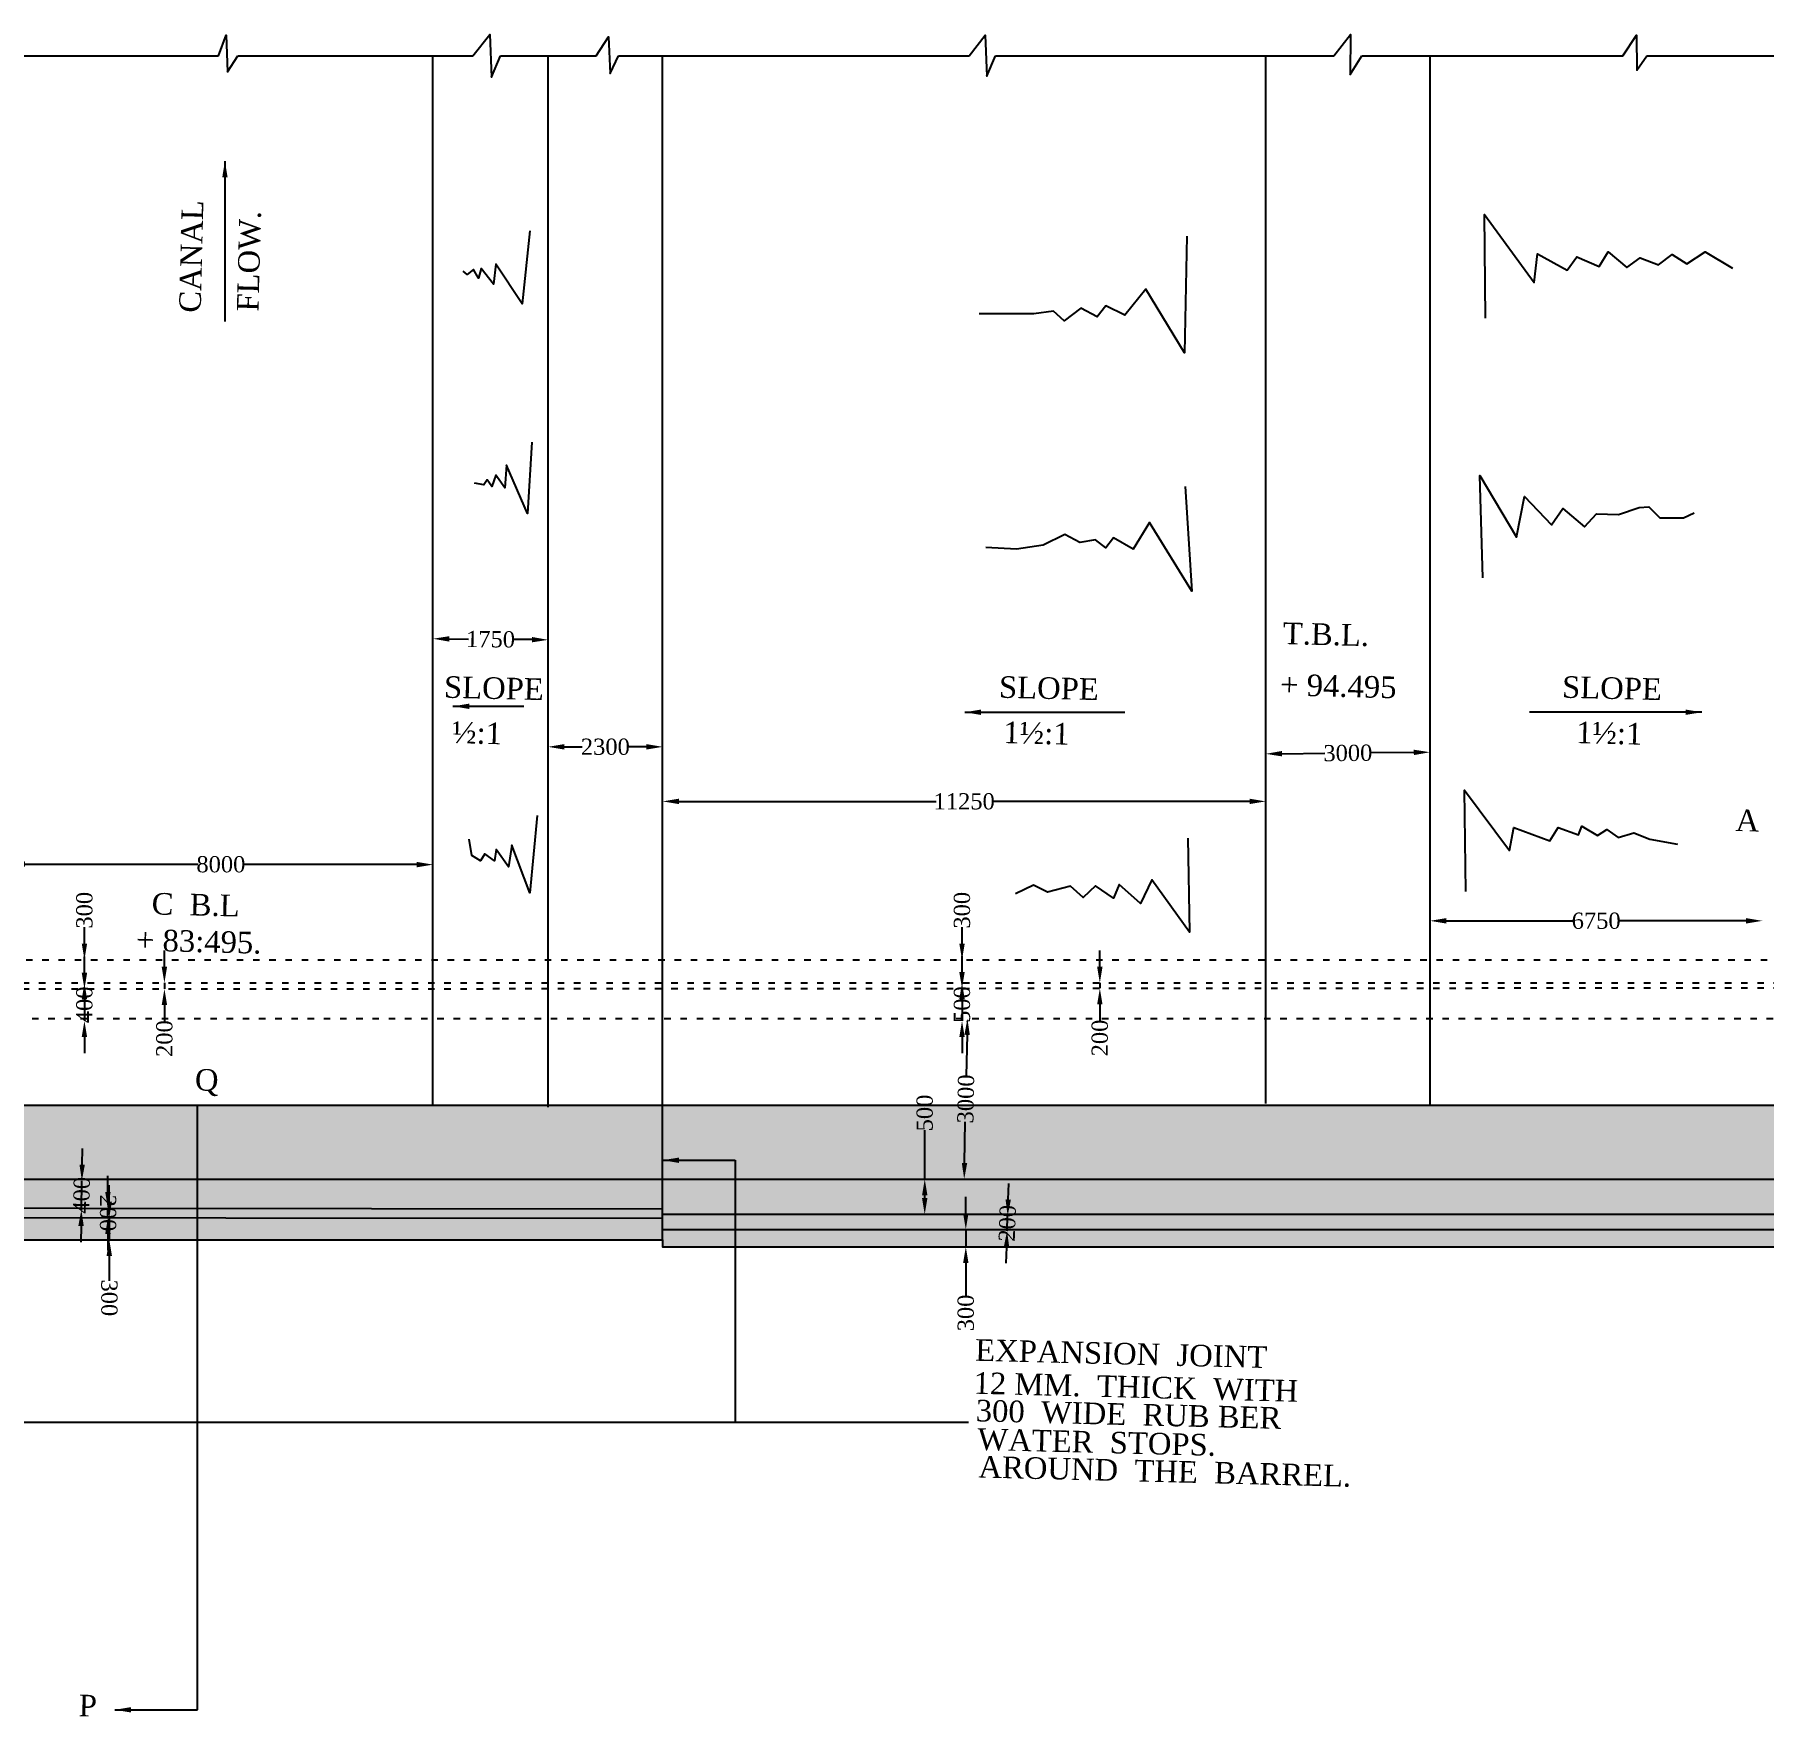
# Model space of a CAD drawing. Header units: millimetres. Extents: x 4961 to 197786, y 4930 to 111590.
# Drawn here: x 62087 to 94080, y 40698 to 71820 of the extents above; entities that cross this region are included whole.
import ezdxf

# ---------------------------------------------------------------- set-up
doc = ezdxf.new("R2010")
doc.units = ezdxf.units.MM
doc.linetypes.add('ACAD_ISO03W100', pattern=[30, 12, -18])
for name, color, linetype in [('DIM', 5, 'Continuous'), ('DOT LINE', 3, 'Continuous'), ('dwg', 20, 'Continuous'), ('HATCH', 2, 'Continuous'), ('TEXT', 7, 'Continuous')]:
    doc.layers.add(name, color=color, linetype=linetype)
doc.styles.get("Standard").update_dxf_attribs({"font": 'TIMES.TTF', "height": 300})
doc.dimstyles.new('ISO-25', dxfattribs={"dimtxt": 300, "dimasz": 300, "dimexe": 1.265, "dimexo": 0.625, "dimtad": 0, "dimdec": 1, "dimtxsty": 'Standard', "dimcen": 2.5, "dimse1": 1, "dimse2": 1, "dimclre": 5, "dimclrt": 4, "dimadec": 0, "dimazin": 0, "dimtfac": 1, "dimtdec": 1, "dimtmove": 0, "dimatfit": 3, "dimfxl": 1, "dimarcsym": 0})
pattern_1 = [(50, (0, 0), (546.554, -47.8173), [57.15, -628.65]), (355, (0, 0), (-105.7285, 573.17), [45.72, -502.92]), (100.451, (45.55, -4), (440.8275, 525.35), [48.57, -534.27]), (46.1842, (0, 152.4), (813.237, -126.127), [85.725, -942.975]), (96.6356, (67.8, 141.9), (712.2127, 742.2767), [72.855, -801.405]), (351.184, (0, 152.4), (712.214, 742.2754), [68.58, -754.38]), (21, (76.2, 114.3), (454.8446, -306.7966), [57.15, -628.65]), (326, (76.2, 114.3), (185.406, 552.564), [45.72, -502.92]), (71.4514, (114.1, 88.73), (640.2495, 245.7686), [48.57, -534.27]), (37.5, (0, 0), (9.2658, 253.66512), [0, -496.824, 0, -510.54, 0, -504.825]), (7.5, (0, 0), (200.459, 300.5417), [0, -291.084, 0, -485.394, 0, -192.405]), (327.5, (-169.93, 0), (406.7718, -17.18623), [0, -190.5, 0, -594.36, 0, -788.67]), (317.5, (-246.13, 0), (444.3875, 76.2795), [0, -247.65, 0, -394.716, 0, -560.07])]

# ---------------------------------------------------------------- blocks, each defined once
blk = doc.blocks.new('*D58')
at = {"layer": 'Defpoints', "color": 0}
for p in [(63010, 54700), (63010, 54700), (63010, 54270)]:
    blk.add_point(p, dxfattribs=at)
at = {"layer": 'DIM', "color": 0, "lineweight": -2}
for p, q in [((63010, 55000), (63010, 55300)), ((63010, 54270), (63010, 54700)), ((63010, 53970), (63010, 53670))]:
    blk.add_line(p, q, dxfattribs=at)
at = {"layer": 'DIM', "color": 0}
for points in [[(62960, 55000), (63060, 55000), (63010, 54700)], [(62960, 53970), (63060, 53970), (63010, 54270)]]:
    blk.add_solid(points, dxfattribs=at)
at = {"layer": 'DIM', "color": 4, "insert": (63010, 55616), "char_height": 300, "attachment_point": 5, "rotation": 90}
blk.add_mtext('300', dxfattribs=at)
blk = doc.blocks.new('*D59')
at = {"layer": 'Defpoints', "color": 0}
for p in [(63010, 54160), (63010, 53570), (63010, 53570)]:
    blk.add_point(p, dxfattribs=at)
at = {"layer": 'DIM', "color": 0, "lineweight": -2}
for p, q in [((63010, 54460), (63010, 54760)), ((63010, 54160), (63010, 53570)), ((63010, 53270), (63010, 52970))]:
    blk.add_line(p, q, dxfattribs=at)
at = {"layer": 'DIM', "color": 0}
for points in [[(62960, 54460), (63060, 54460), (63010, 54160)], [(62960, 53270), (63060, 53270), (63010, 53570)]]:
    blk.add_solid(points, dxfattribs=at)
at = {"layer": 'DIM', "color": 4, "insert": (63010, 53865), "char_height": 300, "attachment_point": 5, "rotation": 90}
blk.add_mtext('400', dxfattribs=at)
blk = doc.blocks.new('*D60')
at = {"layer": 'Defpoints', "color": 0}
for p in [(64490, 54270), (64490, 54161), (64490, 54161)]:
    blk.add_point(p, dxfattribs=at)
at = {"layer": 'DIM', "color": 0, "lineweight": -2}
for p, q in [((64490, 54570), (64490, 54870)), ((64490, 54270), (64490, 54161)), ((64490, 53861), (64490, 53561))]:
    blk.add_line(p, q, dxfattribs=at)
at = {"layer": 'DIM', "color": 0}
for points in [[(64440, 54570), (64540, 54570), (64490, 54270)], [(64440, 53861), (64540, 53861), (64490, 54161)]]:
    blk.add_solid(points, dxfattribs=at)
at = {"layer": 'DIM', "color": 4, "insert": (64490, 53241), "char_height": 300, "attachment_point": 5, "rotation": 89.9997}
blk.add_mtext('200', dxfattribs=at)
blk = doc.blocks.new('*D61')
at = {"layer": 'Defpoints', "color": 0}
for p in [(61610, 56470), (69460, 56460), (69460, 56460)]:
    blk.add_point(p, dxfattribs=at)
at = {"layer": 'DIM', "color": 0, "lineweight": -2}
for p, q in [((61910, 56470), (65113, 56466)), ((69160, 56460), (65957, 56464))]:
    blk.add_line(p, q, dxfattribs=at)
at = {"layer": 'DIM', "color": 0}
for points in [[(61910, 56520), (61910, 56420), (61610, 56470)], [(69160, 56510), (69160, 56410), (69460, 56460)]]:
    blk.add_solid(points, dxfattribs=at)
at = {"layer": 'DIM', "color": 4, "insert": (65535, 56465), "char_height": 300, "attachment_point": 5, "rotation": 359.927}
blk.add_mtext('8000', dxfattribs=at)
blk = doc.blocks.new('*D62')
at = {"layer": 'Defpoints', "color": 0}
for p in [(69460, 60640), (71590, 60620), (71590, 60620)]:
    blk.add_point(p, dxfattribs=at)
at = {"layer": 'DIM', "color": 0, "lineweight": -2}
for p, q in [((69760, 60637), (70115, 60634)), ((71290, 60623), (70935, 60626))]:
    blk.add_line(p, q, dxfattribs=at)
at = {"layer": 'DIM', "color": 0}
for points in [[(69760, 60687), (69760, 60587), (69460, 60640)], [(71290, 60673), (71290, 60573), (71590, 60620)]]:
    blk.add_solid(points, dxfattribs=at)
at = {"layer": 'DIM', "color": 4, "insert": (70525, 60630), "char_height": 300, "attachment_point": 5, "rotation": 359.462}
blk.add_mtext('1750', dxfattribs=at)
blk = doc.blocks.new('*D63')
at = {"layer": 'Defpoints', "color": 0}
for p in [(71590, 58640), (73710, 58640), (73710, 58640)]:
    blk.add_point(p, dxfattribs=at)
at = {"layer": 'DIM', "color": 0, "lineweight": -2}
for p, q in [((71890, 58640), (72219, 58640)), ((73410, 58640), (73081, 58640))]:
    blk.add_line(p, q, dxfattribs=at)
at = {"layer": 'DIM', "color": 0}
for points in [[(71890, 58690), (71890, 58590), (71590, 58640)], [(73410, 58690), (73410, 58590), (73710, 58640)]]:
    blk.add_solid(points, dxfattribs=at)
at = {"layer": 'DIM', "color": 4, "insert": (72650, 58640), "char_height": 300, "attachment_point": 5}
blk.add_mtext('2300', dxfattribs=at)
blk = doc.blocks.new('*D64')
at = {"layer": 'Defpoints', "color": 0}
for p in [(73710, 57620), (84870, 57630), (84870, 57620)]:
    blk.add_point(p, dxfattribs=at)
at = {"layer": 'DIM', "color": 0, "lineweight": -2}
for p, q in [((74010, 57630), (78770, 57630)), ((84570, 57630), (79810, 57630))]:
    blk.add_line(p, q, dxfattribs=at)
at = {"layer": 'DIM', "color": 0}
for points in [[(74010, 57680), (74010, 57580), (73710, 57630)], [(84570, 57680), (84570, 57580), (84870, 57630)]]:
    blk.add_solid(points, dxfattribs=at)
at = {"layer": 'DIM', "color": 4, "insert": (79290, 57630), "char_height": 300, "attachment_point": 5}
blk.add_mtext('11250', dxfattribs=at)
blk = doc.blocks.new('*D65')
at = {"layer": 'Defpoints', "color": 0}
for p in [(79250, 54700), (79250, 54700), (79250, 54270)]:
    blk.add_point(p, dxfattribs=at)
at = {"layer": 'DIM', "color": 0, "lineweight": -2}
for p, q in [((79250, 55000), (79250, 55300)), ((79250, 54270), (79250, 54700)), ((79250, 53970), (79250, 53670))]:
    blk.add_line(p, q, dxfattribs=at)
at = {"layer": 'DIM', "color": 0}
for points in [[(79200, 55000), (79300, 55000), (79250, 54700)], [(79200, 53970), (79300, 53970), (79250, 54270)]]:
    blk.add_solid(points, dxfattribs=at)
at = {"layer": 'DIM', "color": 4, "insert": (79250, 55616), "char_height": 300, "attachment_point": 5, "rotation": 90}
blk.add_mtext('300', dxfattribs=at)
blk = doc.blocks.new('*D66')
at = {"layer": 'Defpoints', "color": 0}
for p in [(79250, 54171), (79250, 53570), (79250, 53570)]:
    blk.add_point(p, dxfattribs=at)
at = {"layer": 'DIM', "color": 0, "lineweight": -2}
for p, q in [((79250, 54471), (79250, 54771)), ((79250, 54171), (79250, 53570)), ((79250, 53270), (79250, 52970))]:
    blk.add_line(p, q, dxfattribs=at)
at = {"layer": 'DIM', "color": 0}
for points in [[(79200, 54471), (79300, 54471), (79250, 54171)], [(79200, 53270), (79300, 53270), (79250, 53570)]]:
    blk.add_solid(points, dxfattribs=at)
at = {"layer": 'DIM', "color": 4, "insert": (79250, 53870), "char_height": 300, "attachment_point": 5, "rotation": 89.9994}
blk.add_mtext('500', dxfattribs=at)
blk = doc.blocks.new('*D67')
at = {"layer": 'Defpoints', "color": 0}
for p in [(79320, 49710), (79320, 49710), (79320, 49390)]:
    blk.add_point(p, dxfattribs=at)
at = {"layer": 'DIM', "color": 0, "lineweight": -2}
for p, q in [((79320, 50010), (79320, 50310)), ((79320, 49710), (79320, 49390)), ((79320, 49090), (79320, 48480))]:
    blk.add_line(p, q, dxfattribs=at)
at = {"layer": 'DIM', "color": 0}
for points in [[(79270, 50010), (79370, 50010), (79320, 49710)], [(79270, 49090), (79370, 49090), (79320, 49390)]]:
    blk.add_solid(points, dxfattribs=at)
at = {"layer": 'DIM', "color": 4, "insert": (79320, 48164), "char_height": 300, "attachment_point": 5, "rotation": 90}
blk.add_mtext('300', dxfattribs=at)
blk = doc.blocks.new('*D68')
at = {"layer": 'Defpoints', "color": 0}
for p in [(79330, 49990), (80094, 49963), (79320, 49710)]:
    blk.add_point(p, dxfattribs=at)
at = {"layer": 'DIM', "color": 0, "lineweight": -2}
for p, q in [((80105, 50263), (80115, 50562)), ((80084, 49683), (80094, 49963)), ((80073, 49383), (80063, 49083))]:
    blk.add_line(p, q, dxfattribs=at)
at = {"layer": 'DIM', "color": 0}
for points in [[(80055, 50264), (80155, 50261), (80094, 49963)], [(80023, 49385), (80123, 49381), (80084, 49683)]]:
    blk.add_solid(points, dxfattribs=at)
at = {"layer": 'DIM', "color": 4, "insert": (80089, 49823), "char_height": 300, "attachment_point": 5, "rotation": 87.9546}
blk.add_mtext('200', dxfattribs=at)
blk = doc.blocks.new('*D69')
at = {"layer": 'Defpoints', "color": 0}
for p in [(78560, 50640), (79190, 50640), (79190, 49990)]:
    blk.add_point(p, dxfattribs=at)
at = {"layer": 'DIM', "color": 0, "lineweight": -2}
for p, q in [((78560, 50640), (78560, 51549)), ((78560, 50290), (78560, 50340))]:
    blk.add_line(p, q, dxfattribs=at)
at = {"layer": 'DIM', "color": 0}
for points in [[(78510, 50340), (78610, 50340), (78560, 50640)], [(78510, 50290), (78610, 50290), (78560, 49990)]]:
    blk.add_solid(points, dxfattribs=at)
at = {"layer": 'DIM', "color": 4, "insert": (78560, 51864), "char_height": 300, "attachment_point": 5, "rotation": 90}
blk.add_mtext('500', dxfattribs=at)
blk = doc.blocks.new('*D70')
at = {"layer": 'Defpoints', "color": 0}
for p in [(79350, 53610), (79350, 53610), (79290, 50640)]:
    blk.add_point(p, dxfattribs=at)
at = {"layer": 'DIM', "color": 0, "lineweight": -2}
for p, q in [((79344, 53310), (79329, 52552)), ((79296, 50940), (79311, 51698))]:
    blk.add_line(p, q, dxfattribs=at)
at = {"layer": 'DIM', "color": 0}
for points in [[(79294, 53311), (79394, 53309), (79350, 53610)], [(79246, 50941), (79346, 50939), (79290, 50640)]]:
    blk.add_solid(points, dxfattribs=at)
at = {"layer": 'DIM', "color": 4, "insert": (79320, 52125), "char_height": 300, "attachment_point": 5, "rotation": 88.8426}
blk.add_mtext('3000', dxfattribs=at)
blk = doc.blocks.new('*D71')
at = {"layer": 'Defpoints', "color": 0}
for p in [(81800, 54270), (81800, 54172), (81800, 54172)]:
    blk.add_point(p, dxfattribs=at)
at = {"layer": 'DIM', "color": 0, "lineweight": -2}
for p, q in [((81800, 54570), (81800, 54870)), ((81800, 54270), (81800, 54172)), ((81800, 53872), (81800, 53572))]:
    blk.add_line(p, q, dxfattribs=at)
at = {"layer": 'DIM', "color": 0}
for points in [[(81750, 54570), (81850, 54570), (81800, 54270)], [(81750, 53872), (81850, 53872), (81800, 54172)]]:
    blk.add_solid(points, dxfattribs=at)
at = {"layer": 'DIM', "color": 4, "insert": (81800, 53252), "char_height": 300, "attachment_point": 5, "rotation": 89.999}
blk.add_mtext('200', dxfattribs=at)
blk = doc.blocks.new('*D72')
at = {"layer": 'Defpoints', "color": 0}
for p in [(84870, 58510), (87910, 58540), (87910, 58540)]:
    blk.add_point(p, dxfattribs=at)
at = {"layer": 'DIM', "color": 0, "lineweight": -2}
for p, q in [((85170, 58513), (85963, 58521)), ((87610, 58537), (86817, 58529))]:
    blk.add_line(p, q, dxfattribs=at)
at = {"layer": 'DIM', "color": 0}
for points in [[(85169, 58563), (85170, 58463), (84870, 58510)], [(87610, 58587), (87611, 58487), (87910, 58540)]]:
    blk.add_solid(points, dxfattribs=at)
at = {"layer": 'DIM', "color": 4, "insert": (86390, 58525), "char_height": 300, "attachment_point": 5, "rotation": 0.5654}
blk.add_mtext('3000', dxfattribs=at)
blk = doc.blocks.new('*D73')
at = {"layer": 'Defpoints', "color": 0}
for p in [(87910, 55460), (94060, 55460), (94060, 55420)]:
    blk.add_point(p, dxfattribs=at)
at = {"layer": 'DIM', "color": 0, "lineweight": -2}
for p, q in [((88210, 55420), (90558.81624, 55420)), ((93760, 55420), (91411.18376, 55420))]:
    blk.add_line(p, q, dxfattribs=at)
at = {"layer": 'DIM', "color": 0}
for points in [[(88210, 55470), (88210, 55370), (87910, 55420)], [(93760, 55470), (93760, 55370), (94060, 55420)]]:
    blk.add_solid(points, dxfattribs=at)
at = {"layer": 'DIM', "color": 4, "insert": (90985, 55420), "char_height": 300, "attachment_point": 5}
blk.add_mtext('6750', dxfattribs=at)
blk = doc.blocks.new('*D87')
at = {"layer": 'Defpoints', "color": 0, "ltscale": 15}
for p in [(62963, 50611), (62963, 50611), (62953, 50074)]:
    blk.add_point(p, dxfattribs=at)
at = {"layer": 'DIM', "color": 0, "lineweight": -2, "ltscale": 15}
for p, q in [((62968, 50911), (62974, 51210)), ((62953, 50074), (62963, 50611)), ((62947, 49774), (62941, 49474))]:
    blk.add_line(p, q, dxfattribs=at)
at = {"layer": 'DIM', "color": 0, "ltscale": 15}
for points in [[(62918, 50911), (63018, 50910), (62963, 50611)], [(62897, 49775), (62997, 49773), (62953, 50074)]]:
    blk.add_solid(points, dxfattribs=at)
at = {"layer": 'DIM', "color": 4, "ltscale": 15, "insert": (62958, 50342), "char_height": 300, "attachment_point": 5, "rotation": 88.9298}
blk.add_mtext('400', dxfattribs=at)
blk = doc.blocks.new('*D88')
at = {"layer": 'Defpoints', "color": 0, "ltscale": 15}
for p in [(63470, 49926), (63470, 49926), (63470, 49520)]:
    blk.add_point(p, dxfattribs=at)
at = {"layer": 'DIM', "color": 0, "lineweight": -2, "ltscale": 15}
for p, q in [((63470, 50226), (63470, 50526)), ((63470, 49926), (63470, 49520)), ((63470, 49220), (63470, 48759))]:
    blk.add_line(p, q, dxfattribs=at)
at = {"layer": 'DIM', "color": 0, "ltscale": 15}
for points in [[(63520, 50226), (63420, 50226), (63470, 49926)], [(63520, 49220), (63420, 49220), (63470, 49520)]]:
    blk.add_solid(points, dxfattribs=at)
at = {"layer": 'DIM', "color": 4, "ltscale": 15, "insert": (63470, 48443), "char_height": 300, "attachment_point": 5, "rotation": 270.0003}
blk.add_mtext('300', dxfattribs=at)
blk = doc.blocks.new('*D89')
at = {"layer": 'Defpoints', "color": 0, "ltscale": 15}
for p in [(63445, 50103), (63550, 50103), (63550, 49926)]:
    blk.add_point(p, dxfattribs=at)
at = {"layer": 'DIM', "color": 0, "lineweight": -2, "ltscale": 15}
for p, q in [((63445, 50403), (63445, 50703)), ((63445, 49926), (63445, 50103)), ((63445, 49626), (63445, 49326))]:
    blk.add_line(p, q, dxfattribs=at)
at = {"layer": 'DIM', "color": 0, "ltscale": 15}
for points in [[(63495, 50403), (63395, 50403), (63445, 50103)], [(63495, 49626), (63395, 49626), (63445, 49926)]]:
    blk.add_solid(points, dxfattribs=at)
at = {"layer": 'DIM', "color": 4, "ltscale": 15, "insert": (63445, 50014), "char_height": 300, "attachment_point": 5, "rotation": 270.0022}
blk.add_mtext('200', dxfattribs=at)

msp = doc.modelspace()

# ---------------------------------------------------------------- hatches: boundary and pattern name
at = {"layer": 'HATCH', "ltscale": 15}
h = msp.add_hatch(dxfattribs=at)
h.set_pattern_fill('AR-CONC', color=256, scale=3, style=0)
h.set_pattern_definition(pattern_1)
h.paths.add_polyline_path([(95835.12, 52000), (94410, 52000), (73710, 52000), (73710, 50640), (95832.08, 50640)])
h.paths.add_polyline_path([(78332.4, 51474.78), (78332.4, 52252.25), (78787.6, 52252.25), (78787.6, 51474.78)], flags=9)
h.paths.add_polyline_path([(79082.33, 51628.48), (79102.57, 52630.48), (79557.67, 52621.28), (79537.43, 51619.29)], flags=9)
h.paths.add_polyline_path([(94868.23, 51115.1), (95494.57, 51099.38), (95509.62, 51699.19), (94883.29, 51714.92)], flags=24)
h = msp.add_hatch(dxfattribs=at)
h.set_pattern_fill('AR-CONC', color=256, scale=3, style=0)
h.set_pattern_definition(pattern_1)
h.paths.add_polyline_path([(33350, 47800), (33350, 49780), (32340, 49780), (32340, 50110), (26240, 49490), (26240, 43080), (27720, 43080), (27720, 47800)], flags=17)
h.paths.add_polyline_path([(25740, 48800), (26240, 48800), (26240, 49490), (32340, 50110), (32340, 50640), (32230, 50640), (25740, 50050)])
h.paths.add_polyline_path([(25740, 50050), (32230, 50640), (24950, 50640), (24950, 48800), (25740, 48800)], flags=17)
h.paths.add_polyline_path([(24703.45, 48800), (24950, 48800), (24950, 50640), (32230, 50640), (32340, 50650), (32340, 52000), (24703.45, 52000)])
h.paths.add_polyline_path([(25740, 43080), (25740, 48800), (24950, 48800), (24950, 43080)], flags=17)
h.paths.add_polyline_path([(26240, 43080), (26240, 48800), (25740, 48800), (25740, 43080)], flags=17)
h.paths.add_polyline_path([(27990, 42790), (27990, 47530), (33650, 47530), (33650, 49520), (57450, 49520), (73710, 49520), (73710, 50640), (57370, 50640), (32470, 50640), (32340, 50640), (32340, 49780), (33350, 49780), (33350, 47800), (27720, 47800), (27720, 43080), (24950, 43080), (24950, 48800), (24703.45, 48800), (24703.45, 42790)])
h = msp.add_hatch(dxfattribs=at)
h.set_pattern_fill('AR-CONC', color=256, scale=3, style=0)
h.set_pattern_definition(pattern_1)
h.paths.add_polyline_path([(73710, 52000), (24703.45, 52000), (24703.45, 42790), (27990, 42790), (27990, 47530), (33650, 47530), (33650, 49520), (57450, 49520), (73710, 49520)])
h.paths.add_polyline_path([(62722.63, 49950.81), (62737.42, 50742.42), (63192.53, 50733.92), (63177.74, 49942.31)], flags=24)
h.paths.add_polyline_path([(63672.57, 50409), (63672.6, 49619.86), (63217.41, 49619.84), (63217.38, 50408.99)], flags=24)
h = msp.add_hatch(dxfattribs=at)
h.set_pattern_fill('AR-CONC', color=256, scale=3, style=0)
h.set_pattern_definition(pattern_1)
h.paths.add_polyline_path([(94680, 49710), (73710, 49710), (73710, 49520), (73710, 49390), (94290, 49390), (94290, 47630), (100280, 46760), (100280, 43760), (103650, 43760), (103650, 52000), (95835.12, 52000), (95831.44, 50354.21), (103370, 49300), (103370, 44010), (100630, 44010), (100630, 47070), (94680, 47990)])
h = msp.add_hatch(dxfattribs=at)
h.set_pattern_fill('AR-CONC', color=256, scale=3, style=0)
h.set_pattern_definition(pattern_1)
h.paths.add_polyline_path([(73710, 50640), (73710, 49990), (95830.63, 49990), (95831.44, 50354.07), (95830, 50354.41), (95831.44, 50354.21), (95832.08, 50640)])
h.paths.add_polyline_path([(95830, 49710), (95830.63, 49990), (73710, 49990), (73710, 49710)])
h.paths.add_polyline_path([(79847.52, 49436.51), (79875.69, 50225.16), (80330.59, 50208.91), (80302.42, 49420.27)], flags=9)

# ---------------------------------------------------------------- linework, layer by layer
at = {"layer": 'DIM'}
msp.add_lwpolyline([(58720, 46140), (79370, 46140)], dxfattribs=at)
at = {"layer": 'DOT LINE', "linetype": 'ACAD_ISO03W100', "ltscale": 10}
for points in [[(24703.45, 61700), (28160, 61700), (28160, 56530), (33730, 56530), (33730, 54700), (94460, 54700), (94460, 56620), (100330, 57270), (100330, 60420), (103650, 60420)], [(25071.99, 53662.59), (25071.99, 61320), (27740, 61320), (27740, 56180), (33368.01, 56200), (33368.01, 54270), (94790, 54270)], [(33368.01, 54140), (95839.99, 54181.83)], [(32340, 53609.77), (95838.71, 53609.77)]]:
    msp.add_lwpolyline(points, dxfattribs=at)
at = {"layer": 'dwg', "ltscale": 15}
for points in [[(65490, 71429.31), (65630, 71810), (65660, 71130), (65850, 71429.31)], [(70200, 71429.31), (70510, 71820), (70540, 71030), (70710, 71429.31)], [(72480, 71429.31), (72710, 71780), (72740, 71100), (72890, 71429.31)], [(79380, 71429.31), (79680, 71810), (79710, 71050), (79870, 71429.31)], [(86130, 71429.31), (86440, 71820), (86430, 71080), (86650, 71429.31)], [(91480, 71429.31), (91730, 71810), (91740, 71160), (91920, 71429.31)]]:
    msp.add_lwpolyline(points, dxfattribs=at)
at = {"layer": 'dwg'}
for points in [[(24703.45, 53668.71), (24703.45, 42790), (27990, 42790), (27990, 47530), (33650, 47530), (33650, 49520), (57450, 49520), (73710, 49520), (73710, 71429.31)], [(60870, 71429.31), (65490, 71429.31)], [(65850, 71429.31), (70200, 71429.31)], [(69460, 52000), (69460, 71429.31)], [(70710, 71429.31), (72480, 71429.31)], [(71590, 51970), (71590, 71429.31)], [(72890, 71429.31), (79380, 71429.31)], [(79870, 71429.31), (86130, 71429.31)], [(84870, 52040), (84870, 71429.31)], [(86650, 71429.31), (91480, 71429.31)], [(87910, 51990), (87910, 71429.31)], [(91920, 71429.31), (97090, 71429.31)], [(94410, 52000), (8980, 52000)], [(73710, 49520), (73710, 49390), (94290, 49390), (94290, 47630), (100280, 46760), (100280, 43760), (103650, 43760), (103650, 52050)], [(33350, 49780), (33350, 47800), (27720, 47800), (27720, 43080), (24950, 43080), (24950, 50640), (32470, 50640), (57370, 50640), (95830, 50640)], [(57540, 50110), (73710, 50090)], [(57540, 49930), (73710, 49920)], [(73710, 49990), (95830, 49990)], [(73710, 49710), (95830, 49710)]]:
    msp.add_lwpolyline(points, dxfattribs=at)
at = {"layer": 'HATCH'}
for points in [[(88940, 66570), (88920, 68490), (89840, 67230), (89900, 67760), (90450, 67460), (90630, 67710), (91040, 67530), (91210, 67800), (91550, 67510), (91800, 67690), (92140, 67560), (92390, 67750), (92660, 67580), (93000, 67800), (93510, 67500)], [(71250, 68190), (71110, 66840), (70620, 67570), (70580, 67200), (70350, 67490), (70300, 67310), (70210, 67470), (70090, 67380), (70020, 67440)], [(83410, 68090), (83370, 65930), (82650, 67110), (82260, 66630), (81910, 66800), (81750, 66600), (81450, 66760), (81140, 66520), (80940, 66700), (80580, 66650), (79570, 66650)], [(71290, 64280), (71210, 62960), (70820, 63850), (70790, 63430), (70620, 63670), (70550, 63460), (70460, 63580), (70400, 63490), (70230, 63520)], [(83380, 63460), (83500, 61520), (82720, 62790), (82420, 62300), (82050, 62510), (81910, 62320), (81720, 62470), (81430, 62420), (81150, 62570), (80750, 62370), (80260, 62300), (79690, 62330)], [(88890, 61770), (88830, 63660), (89510, 62520), (89660, 63270), (90160, 62750), (90370, 63050), (90770, 62710), (90990, 62950), (91400, 62940), (91780, 63070), (91960, 63080), (92160, 62880), (92600, 62880), (92800, 62970)], [(88570, 55960), (88550, 57840), (89380, 56720), (89460, 57150), (90130, 56900), (90280, 57150), (90660, 57010), (90720, 57170), (91010, 57000), (91180, 57110), (91390, 56960), (91680, 57050), (91980, 56930), (92490, 56840)], [(71390, 57370), (71250, 55940), (70920, 56820), (70860, 56420), (70630, 56740), (70600, 56530), (70420, 56660), (70340, 56530), (70180, 56630), (70130, 56930)], [(83430, 56950), (83460, 55210), (82760, 56180), (82550, 55740), (82160, 56090), (82050, 55840), (81720, 56070), (81490, 55850), (81260, 56060), (80830, 55950), (80570, 56080), (80240, 55920)]]:
    msp.add_lwpolyline(points, dxfattribs=at)

# ---------------------------------------------------------------- texts
at = {"layer": 'TEXT', "linetype": 'ByBlock'}
for s, rotation, p in [('CANAL', 88.561963, (65160, 66670)), ('FLOW.', 88.561963, (66230, 66690)), ('T.B.L.', 358.561963, (85182.72, 60542.72)), ('SLOPE', 358.561963, (69660, 59550)), ('SLOPE', 358.561963, (79930, 59550)), ('+ 94.495', 358.561963, (85132.72, 59592.72)), ('SLOPE', 358.561963, (90350, 59550)), ('½:1', 358.561963, (69810, 58710)), ('1½:1', 358.561963, (80010, 58710)), ('1½:1', 358.561963, (90610, 58710)), ('A', 358.561963, (93560.71, 57082.56)), ('C  B.L', 358.561963, (64250, 55540)), ('+ 83:495.', 358.561963, (63960, 54870)), ('Q', 358.561963, (65050.71, 52282.56)), ('EXPANSION  JOINT', 358.561963, (79490, 47280)), ('12 MM.  THICK  WITH', 358.561963, (79460, 46670)), ('300  WIDE  RUB BER', 358.561963, (79500, 46160)), ('WATER  STOPS.', 358.561963, (79530, 45630)), ('AROUND  THE  BARREL.', 358.561963, (79550, 45120)), ('P', 358.561963, (62900.71, 40702.56))]:
    msp.add_text(s, height=400, rotation=rotation, dxfattribs=at).set_placement(p)

# ---------------------------------------------------------------- dimensions: what is measured, and where the dimension line sits
at = {"layer": 'DIM'}
for p1, p2, distance, text, picture, middle in [((69460, 60640), (71590, 60620), 0, '1750', '*D62', (70525, 60630)), ((71590, 58640), (73710, 58640), 0, '2300', '*D63', (72650, 58640)), ((84870, 58510), (87910, 58540), 0, '3000', '*D72', (86390, 58525)), ((73710, 57620), (84870, 57620), 10, '11250', '*D64', (79290, 57630)), ((61610, 56470), (69460, 56460), 0, '8000', '*D61', (65535, 56465)), ((63010, 54270), (63010, 54700), 0, '300', '*D58', (63010, 55615.98)), ((79250, 54270), (79250, 54700), 0, '300', '*D65', (79250, 55615.98)), ((87910, 55460), (94060, 55460), -40, '6750', '*D73', (90985, 55420)), ((64490, 54270), (64490, 54160.84), 0, '200', '*D60', (64489.99, 53240.64)), ((81800, 54270), (81800, 54172.43), 0, '200', '*D71', (81799.98, 53252.23)), ((79290, 50640), (79350, 53609.77), 0, '3000', '*D70', (79320, 52124.88))]:
    dim = msp.add_aligned_dim(p1=p1, p2=p2, distance=distance, text=text, dimstyle='ISO-25', dxfattribs=at)
    dim.commit()
    dim.dimension.update_dxf_attribs({"geometry": picture, "text_midpoint": middle})
dim = msp.add_linear_dim(base=(63010, 53570), p1=(63010, 54159.85), p2=(63010, 53570), angle=269.99999, text='400', dimstyle='ISO-25', override={"dimtxt": 450}, dxfattribs=at)
dim.commit()
dim.dimension.update_dxf_attribs({"geometry": '*D59', "text_midpoint": (63010, 53864.92), "dimtype": 161})
for base, p1, p2, angle, text, picture, middle in [((79250, 53570), (79250.01, 54170.72), (79250, 53570), 269.999407, '500', '*D66', (79250, 53870.36)), ((78560, 50640), (79190, 49990), (79190, 50640), 90, '500', '*D69', (78560, 51863.52)), ((80094.05, 49962.71), (79320, 49710), (79330, 49990), 87.954592, '200', '*D68', (80089.05, 49822.71)), ((79320, 49710), (79320, 49390), (79320, 49710), 90, '300', '*D67', (79320, 48163.78))]:
    dim = msp.add_linear_dim(base=base, p1=p1, p2=p2, angle=angle, text=text, dimstyle='ISO-25', dxfattribs=at)
    dim.commit()
    dim.dimension.update_dxf_attribs({"geometry": picture, "text_midpoint": middle, "dimtype": 161})
at = {"layer": 'DIM', "ltscale": 15}
dim = msp.add_linear_dim(base=(62962.59, 50610.56), p1=(62952.57, 50074.18), p2=(62962.59, 50610.56), angle=88.929771, text='400', dimstyle='ISO-25', override={"dimtxt": 400}, dxfattribs=at)
dim.commit()
dim.dimension.update_dxf_attribs({"geometry": '*D87', "text_midpoint": (62957.58, 50342.37), "dimtype": 161})
for base, p1, p2, angle, text, picture, middle in [((63444.98, 50102.56), (63550, 49926.28), (63549.99, 50102.57), 90.002241, '200', '*D89', (63444.99, 50014.42)), ((63469.98, 49926.33), (63470, 49520), (63470, 49926.33), 90.00032, '300', '*D88', (63469.99, 48442.88))]:
    dim = msp.add_linear_dim(base=base, p1=p1, p2=p2, angle=angle, text=text, dimstyle='ISO-25', dxfattribs=at)
    dim.commit()
    dim.dimension.update_dxf_attribs({"geometry": picture, "text_midpoint": middle, "dimtype": 161})

# ---------------------------------------------------------------- leaders
at = {"layer": 'DIM'}
for points in [[(65610, 69480), (65610, 66510)], [(92940, 59280), (89750, 59280)], [(63570, 40820), (65100, 40820), (65100, 52000)], [(73710, 50990), (75050, 50990), (75050, 46150)]]:
    msp.add_leader(points, dimstyle='ISO-25', override={"dimgap": 0.625, "dimtad": 0}, dxfattribs=at)
at = {"layer": 'DIM', "ltscale": 15}
for points in [[(69830, 59390), (71140, 59390)], [(79300, 59280), (82260, 59280)]]:
    msp.add_leader(points, dimstyle='ISO-25', override={"dimgap": 0.625, "dimtad": 0}, dxfattribs=at)

doc.saveas('drawing.dxf')
